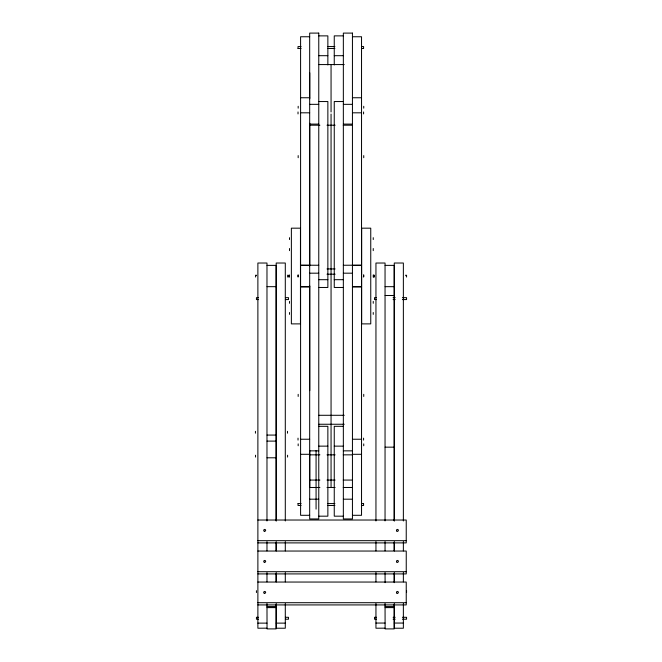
<?xml version="1.0" encoding="UTF-8"?>
<svg xmlns="http://www.w3.org/2000/svg" width="662" height="662" viewBox="0 0 662 662"><rect width="100%" height="100%" fill="white"/><g stroke="black" fill="none" stroke-linecap="round" stroke-linejoin="round"><path stroke-width="0.99" d="M318.77 35.872L327.864 35.872L327.864 64.959M343.346 35.872L334.252 35.872L334.252 64.959M309.675 36.758L300.589 36.758L300.589 265.172L318.77 265.255M352.441 36.758L361.535 36.758L361.535 265.172L343.346 265.255M301.094 46.563L298.024 46.563L298.024 48.458M327.731 46.563L334.898 46.563M361.535 46.563L363.579 46.563L363.579 48.458M298.024 48.483L301.094 48.483M327.731 48.483L334.898 48.483M361.535 48.483L363.579 48.483M318.77 55.691L327.864 55.691M334.252 55.691L343.346 55.691M318.894 64.57L344.24 64.57M300.589 97.753L309.675 97.753M352.441 97.753L361.535 97.753M318.77 101.543L327.864 101.543L327.864 287.474L318.77 287.474M343.346 101.543L334.252 101.543L334.252 287.474L343.346 287.474M309.675 104.339L318.77 104.339M343.346 104.339L352.441 104.339M300.589 112.813L309.675 112.813M352.441 112.813L361.535 112.813M309.675 124.1L318.77 124.1M343.346 124.1L352.441 124.1M309.766 125.209L319.903 125.209M327.003 125.209L335.113 125.209M343.23 125.209L352.358 125.209M267.043 265.379L276.137 265.379L276.137 520.82M309.675 265.379L300.589 265.379L300.589 286.671L309.675 286.671M352.441 265.379L361.535 265.379L361.535 286.671L352.441 286.671M385.11 265.379L394.204 265.379L394.204 520.82M327.003 268.938L335.113 268.938M309.675 273.183L318.77 273.183M343.346 273.183L352.441 273.183M327.003 274.192L335.113 274.192M318.77 279.687L327.864 279.687M334.252 279.687L343.346 279.687M267.043 286.671L276.137 286.671M385.11 286.671L394.204 286.671M309.675 286.886L300.589 286.886L300.589 515.301L309.675 515.301M352.441 286.886L361.535 286.886L361.535 515.301L352.441 515.301M385.11 295.492L394.204 295.492M258.503 297.66L256.434 297.66L256.434 299.563L258.503 299.58M285.388 297.66L288.491 297.66L288.491 299.563L285.388 299.58M376.562 297.66L374.493 297.66L374.493 299.563L376.562 299.58M393.112 297.66L395.181 297.66M402.422 297.66L406.559 297.66L406.559 299.563L402.422 299.58M393.112 299.58L395.181 299.58M318.894 415.289L344.24 415.289M318.894 424.251L344.24 424.251M318.77 426.32L327.864 426.32L327.864 516.178L318.77 516.178M343.346 426.32L334.252 426.32L334.252 516.178L343.346 516.178M267.043 435.075L276.137 435.075M300.589 439.237L309.675 439.237M352.441 439.237L361.535 439.237M267.043 441.107L276.137 441.107M318.77 446.138L327.864 446.138M334.252 446.138L343.346 446.138M385.11 447.164L394.204 447.164M309.675 450.847L318.77 450.847M343.346 450.847L352.441 450.847M300.589 454.298L309.675 454.298M352.441 454.298L361.535 454.298M309.766 454.844L319.903 454.844M327.003 454.844L335.113 454.844M343.23 454.844L352.358 454.844M267.043 457.79L276.137 457.79M309.766 480.066L319.903 480.066M327.003 480.066L335.113 480.066M343.23 480.066L352.358 480.066M319.903 487.48L309.766 487.48L309.766 450.764M327.003 487.48L335.113 487.48M343.23 487.48L352.358 487.48M309.675 499.189L318.77 499.189M343.346 499.189L352.441 499.189M298.024 503.575L301.094 503.575M327.731 503.575L334.898 503.575M361.535 503.575L363.579 503.575M301.094 505.487L298.024 505.487L298.024 503.592M327.731 505.487L334.898 505.487M361.535 505.487L363.579 505.487L363.579 503.592M257.882 520.026L406.236 520.026L406.236 542.89L257.882 542.89M257.882 540.672L406.236 540.672M257.899 551.041L406.245 551.041L406.245 573.913L257.899 573.913M257.899 571.695L406.245 571.695M257.882 582.047L406.236 582.047L406.236 604.919L257.882 604.919M257.882 602.701L406.236 602.701M267.043 606.582L276.137 606.582L276.137 604.514M385.11 606.582L394.204 606.582L394.204 604.514M267.043 607.608L276.137 607.608L276.137 628.9L267.043 628.9L266.976 603.521M385.11 607.608L394.204 607.608L394.204 628.9L385.11 628.9L385.044 603.454M258.503 617.298L256.434 617.298L256.434 619.202L258.503 619.21M285.388 617.298L288.491 617.298L288.491 619.202L285.388 619.21M376.562 617.298L374.493 617.298L374.493 619.202L376.562 619.21M393.112 617.298L395.181 617.298M402.422 617.298L406.559 617.298L406.559 619.202L402.422 619.21M393.112 619.21L395.181 619.21M257.882 623.124L266.976 623.124M276.203 623.124L285.297 623.124M375.95 623.05L385.044 623.05M394.271 623.05L403.365 623.05M266.976 628.164L257.882 628.221L257.882 263.021L266.976 263.021L266.976 520.986M385.044 628.164L375.95 628.221L375.95 603.454M406.559 275.152L406.559 277.039M406.559 590.678L406.559 592.556M405.69 275.152L405.69 275.748M403.365 520.986L403.365 263.021L394.271 263.021L394.271 520.986M403.365 541.557L403.365 550.9M403.365 572.506L403.365 581.857M403.365 603.454L403.365 628.221L394.271 628.221L394.271 603.454M394.271 541.557L394.271 550.9M394.271 572.506L394.271 581.857M394.204 542.368L394.204 550.784M394.204 573.366L394.204 582.668M385.044 520.92L385.044 263.021L375.95 263.037L375.95 520.986M385.044 541.557L385.044 550.842M385.044 572.506L385.11 582.668M375.95 541.557L375.95 550.9M375.95 572.506L375.95 581.857M374.493 275.152L374.493 277.039M373.625 275.152L373.625 277.039M373.244 237.683L373.244 239.553M373.244 248.515L373.244 250.633M373.244 274.92L373.244 277.138M373.244 301.425L373.244 303.295M373.244 312.505L373.244 314.376M363.736 106.284L363.736 108.154M363.736 155.603L363.736 157.721M363.736 274.92L363.736 276.79M363.736 394.329L363.736 396.447M363.736 443.896L363.736 445.766M363.579 111.961L363.579 113.922M363.579 275.094L363.579 276.964M363.579 438.136L363.579 440.089M361.659 275.169L361.659 228.175L370.753 228.175L370.753 323.883L361.659 323.883L361.659 276.029M331.058 64.57L331.058 111.977M331.058 114.038L331.058 487.48M316.072 450.549L316.072 509.128M309.766 72.812L309.766 98.787M309.766 123.314L309.766 265.818M309.766 285.918L309.766 390.63M300.457 275.169L300.457 228.175L291.371 228.175L291.371 323.883L300.457 323.883L300.457 276.029M298.173 106.284L298.173 108.154M298.173 155.603L298.173 157.721M298.173 274.92L298.173 276.79M298.173 394.329L298.173 396.447M298.173 443.896L298.173 445.766M298.024 111.961L298.024 113.922M298.024 275.094L298.024 276.964M298.024 438.136L298.024 440.089M289.501 237.683L289.501 239.553M289.501 248.515L289.501 250.633M289.501 274.92L289.501 277.138M289.501 301.425L289.501 303.295M289.501 312.505L289.501 314.376M288.491 275.152L288.491 277.039M287.622 275.152L287.622 277.039M287.581 455.216L287.581 457.078M287.507 431.326L287.507 433.188M285.297 520.986L285.297 263.021L276.203 263.021L276.203 520.986M285.297 541.615L285.297 550.9M285.297 572.572L285.297 581.857M285.297 603.521L285.297 628.221L276.203 628.221L276.203 603.521M276.203 541.615L276.203 550.9M276.203 572.572L276.203 581.857M276.137 542.517L276.137 550.784M276.137 573.515L276.137 581.782M266.976 541.615L266.976 550.9M266.976 572.572L266.976 581.857M256.434 275.152L256.434 275.748M256.434 590.678L256.434 592.556M255.565 275.152L255.565 277.039M255.524 455.216L255.524 457.078M255.441 431.326L255.441 433.188M318.77 33.1L309.675 33.1L309.675 518.95L318.77 518.95L318.77 33.1M352.441 33.1L343.346 33.1L343.346 518.95L352.441 518.95L352.441 33.1M396.886 531.114A0.96 0.927 0 0 0 398.383 530.411A0.96 0.927 0 0 0 397.01 529.509A0.96 0.927 0 0 0 396.886 531.114M264.212 531.147A0.96 0.927 0 0 0 265.652 530.345A0.96 0.927 0 0 0 264.212 529.542A0.96 0.927 0 0 0 264.212 531.147M396.902 562.137A0.96 0.927 0 0 0 398.392 561.434A0.96 0.927 0 0 0 397.018 560.532A0.96 0.927 0 0 0 396.902 562.137M264.229 562.17A0.96 0.927 0 0 0 265.669 561.368A0.96 0.927 0 0 0 264.229 560.565A0.96 0.927 0 0 0 264.229 562.17M264.155 593.144A0.96 0.927 0 0 0 265.652 592.44A0.96 0.927 0 0 0 264.279 591.538A0.96 0.927 0 0 0 264.155 593.144M396.943 593.177A0.96 0.927 0 0 0 398.383 592.374A0.96 0.927 0 0 0 396.943 591.571A0.96 0.927 0 0 0 396.943 593.177"/></g></svg>
